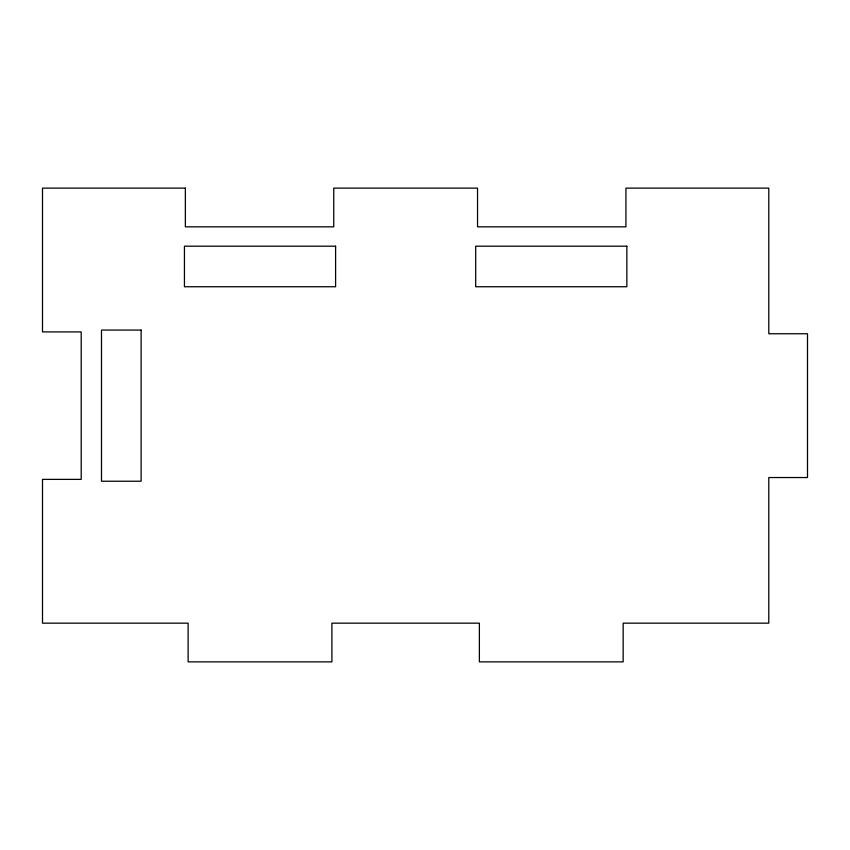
<?xml version="1.0" encoding="UTF-8"?>
<svg xmlns="http://www.w3.org/2000/svg" width="850" height="850" viewBox="0 0 850 850"><rect width="100%" height="100%" fill="white"/><g stroke="black" fill="none" stroke-linecap="round" stroke-linejoin="round"><path stroke-width="1.27" d="M185.364 188.126L42.5 188.126L42.5 331.914L81.207 331.914L81.207 479.379L42.5 479.379L42.5 623.167L188.126 623.167L188.126 661.874L331.914 661.874L331.914 623.167L479.379 623.167L479.379 661.874L623.167 661.874L623.167 623.167L768.793 623.167L768.793 477.541L807.5 477.541L807.5 333.752L768.793 333.752L768.793 188.126L625.929 188.126L625.929 226.833L477.541 226.833L477.541 188.126L333.752 188.126L333.752 226.833L185.364 226.833L185.364 188.126M335.601 246.192L184.439 246.192L184.439 286.748L335.601 286.748L335.601 246.192M626.854 246.192L475.692 246.192L475.692 286.748L626.854 286.748L626.854 246.192M141.121 330.066L101.49 330.066L101.49 481.228L141.121 481.228L141.121 330.066"/></g></svg>
